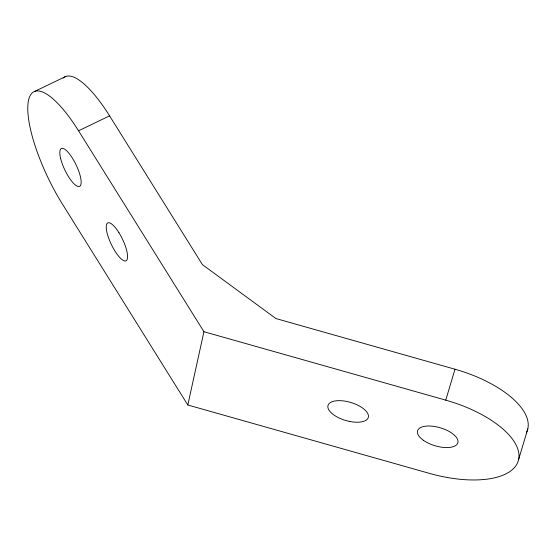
<?xml version="1.0" encoding="UTF-8"?>
<svg xmlns="http://www.w3.org/2000/svg" width="556" height="556" viewBox="0 0 556 556"><rect width="100%" height="100%" fill="white"/><g stroke="black" fill="none" stroke-linecap="round" stroke-linejoin="round"><path stroke-width="0.83" d="M187.817 404.997L203.934 331.71L78.542 130.792A84.088 24.714 64.3 0 0 28.544 100.247A84.088 24.714 64.3 0 0 62.425 204.087L187.817 404.997L429.642 473.434A84.088 37.44 16.6 0 0 518.574 459.68L527.818 428.759M518.574 459.68A84.088 37.44 16.6 0 0 445.752 400.146L454.996 369.226L275.915 318.546L202.447 264.656L109.588 115.87A84.088 24.714 64.3 0 0 63.106 78.125M34.819 91.337L65.865 76.408M78.542 130.792L109.588 115.87M203.934 331.71L445.752 400.146M454.996 369.226A84.088 37.44 16.6 0 1 526.31 432.909M349.328 421.392L346.138 420.607A21.024 9.362 16.6 0 1 327.936 405.727A21.024 9.362 16.6 0 1 350.169 402.287L353.31 403.295A21.024 9.362 16.6 0 1 368.371 417.174A21.024 9.362 16.6 0 1 349.328 421.392M118.928 232.672L117.26 230.163A21.024 6.179 64.3 0 0 106.432 225.041A21.024 6.179 64.3 0 0 113.285 248.254L114.897 250.999A21.024 6.179 64.3 0 0 127.4 258.637A21.024 6.179 64.3 0 0 118.928 232.672M60.59 158.342A21.024 6.179 64.3 0 0 78.91 186.566A21.024 6.179 64.3 0 0 71.946 157.411A21.024 6.179 64.3 0 0 60.59 158.342M423.408 440.31A21.024 9.362 16.6 0 0 457.352 443.876A21.024 9.362 16.6 0 0 432.332 426.188A21.024 9.362 16.6 0 0 423.408 440.31"/></g></svg>
